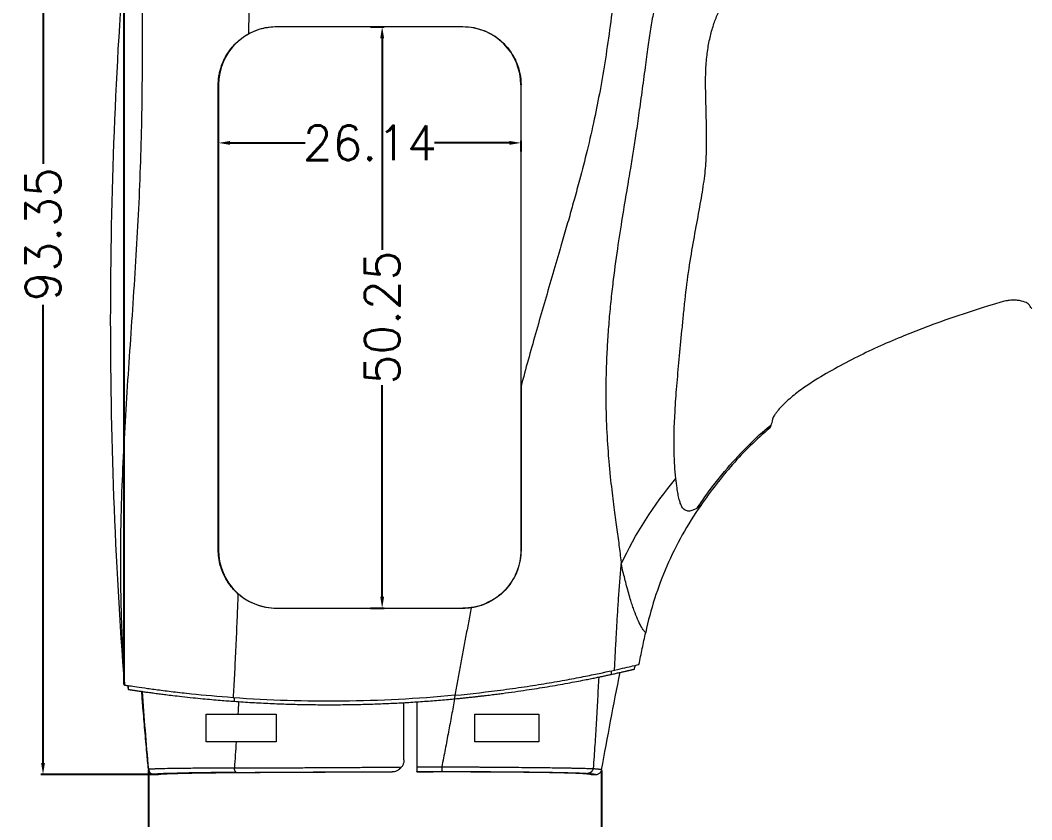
# Model space of a CAD drawing. Header units: inches. Extents: x 1424 to 4050, y 1126 to 1517.
# Drawn here: x 1900.4 to 1987.8, y 1310.9 to 1380 of the extents above; entities that cross this region are included whole.
import ezdxf

# ---------------------------------------------------------------- set-up
doc = ezdxf.new("R2010")
doc.units = ezdxf.units.IN
doc.header["$LTSCALE"] = 15
doc.styles.get("Standard").update_dxf_attribs({"font": 'txt', "bigfont": 'gbcbig.shx'})
doc.dimstyles.new('3', dxfattribs={"dimtxt": 3, "dimasz": 1, "dimexe": 0.18, "dimexo": 0.0625, "dimgap": 0.09, "dimtad": 0, "dimdsep": 46, "dimtxsty": 'Standard', "dimcen": 1, "dimclrd": 3, "dimclre": 3, "dimadec": 0, "dimazin": 2, "dimtfac": 1, "dimtofl": 0, "dimtmove": 0, "dimatfit": 3, "dimfxl": 1, "dimtolj": 1, "dimtzin": 0, "dimarcsym": 0})

# ---------------------------------------------------------------- blocks, each defined once
blk = doc.blocks.new('*D218')
at = {"color": 3, "lineweight": -2}
for p, q in [((1909.432, 1322.544), (1909.432, 1413.538)), ((1910.432, 1413.358), (1976.826, 1413.358)), ((2057.399, 1413.358), (1991.006, 1413.358)), ((2058.399, 1400.818), (2058.399, 1413.538))]:
    blk.add_line(p, q, dxfattribs=at)
at = {"color": 3}
for points in [[(1910.432, 1413.524), (1910.432, 1413.191), (1909.432, 1413.358)], [(2057.399, 1413.524), (2057.399, 1413.191), (2058.399, 1413.358)]]:
    blk.add_solid(points, dxfattribs=at)
at = {"layer": 'Defpoints', "color": 0}
for p in [(2058.399, 1413.358), (2058.399, 1400.755), (1909.432, 1322.482)]:
    blk.add_point(p, dxfattribs=at)
at = {"color": 0, "insert": (1983.916, 1413.358), "char_height": 3, "attachment_point": 5}
blk.add_mtext('\\A1;148.97', dxfattribs=at)
blk = doc.blocks.new('*D221')
at = {"color": 3, "lineweight": -2}
for p, q in [((2026.245, 1408.124), (1902.229, 1408.124)), ((1902.409, 1407.124), (1902.409, 1367.537)), ((1902.409, 1315.77), (1902.409, 1355.357)), ((1912.128, 1314.77), (1902.229, 1314.77))]:
    blk.add_line(p, q, dxfattribs=at)
at = {"color": 3}
for points in [[(1902.242, 1407.124), (1902.575, 1407.124), (1902.409, 1408.124)], [(1902.242, 1315.77), (1902.575, 1315.77), (1902.409, 1314.77)]]:
    blk.add_solid(points, dxfattribs=at)
at = {"layer": 'Defpoints', "color": 0}
for p in [(2026.308, 1408.124), (1902.409, 1314.77), (1912.19, 1314.77)]:
    blk.add_point(p, dxfattribs=at)
at = {"color": 0, "insert": (1902.409, 1361.447), "char_height": 3, "attachment_point": 5, "rotation": 90}
blk.add_mtext('\\A1;93.35', dxfattribs=at)
blk = doc.blocks.new('*D222')
at = {"color": 3, "lineweight": -2}
for p, q in [((1930.698, 1379.388), (1931.895, 1379.388)), ((1931.715, 1378.388), (1931.715, 1360.103)), ((1931.715, 1330.138), (1931.715, 1348.423)), ((1930.698, 1329.138), (1931.895, 1329.138))]:
    blk.add_line(p, q, dxfattribs=at)
at = {"color": 3}
for points in [[(1931.548, 1378.388), (1931.882, 1378.388), (1931.715, 1379.388)], [(1931.548, 1330.138), (1931.882, 1330.138), (1931.715, 1329.138)]]:
    blk.add_solid(points, dxfattribs=at)
at = {"layer": 'Defpoints', "color": 0}
for p in [(1930.635, 1379.388), (1931.715, 1379.388), (1930.635, 1329.138)]:
    blk.add_point(p, dxfattribs=at)
at = {"color": 0, "insert": (1931.715, 1354.263), "char_height": 3, "attachment_point": 5, "rotation": 90}
blk.add_mtext('\\A1;50.25', dxfattribs=at)
blk = doc.blocks.new('*D223')
at = {"color": 3, "lineweight": -2}
for p, q in [((1917.57, 1368.619), (1917.57, 1369.532)), ((1918.57, 1369.352), (1925.052, 1369.352)), ((1942.714, 1369.352), (1936.232, 1369.352)), ((1943.714, 1368.619), (1943.714, 1369.532))]:
    blk.add_line(p, q, dxfattribs=at)
at = {"color": 3}
for points in [[(1918.57, 1369.519), (1918.57, 1369.186), (1917.57, 1369.352)], [(1942.714, 1369.519), (1942.714, 1369.186), (1943.714, 1369.352)]]:
    blk.add_solid(points, dxfattribs=at)
at = {"layer": 'Defpoints', "color": 0}
for p in [(1917.57, 1369.352), (1917.57, 1368.557), (1943.714, 1368.557)]:
    blk.add_point(p, dxfattribs=at)
at = {"color": 0, "insert": (1930.642, 1369.352), "char_height": 3, "attachment_point": 5}
blk.add_mtext('\\A1;26.14', dxfattribs=at)
blk = doc.blocks.new('*D233')
at = {"color": 3, "lineweight": -2}
for p, q in [((1911.517, 1315.164), (1911.517, 1307.907)), ((1950.675, 1315.12), (1950.675, 1307.907)), ((1912.517, 1308.087), (1925.506, 1308.087)), ((1949.675, 1308.087), (1936.686, 1308.087))]:
    blk.add_line(p, q, dxfattribs=at)
at = {"color": 3}
for points in [[(1912.517, 1308.254), (1912.517, 1307.921), (1911.517, 1308.087)], [(1949.675, 1308.254), (1949.675, 1307.921), (1950.675, 1308.087)]]:
    blk.add_solid(points, dxfattribs=at)
at = {"layer": 'Defpoints', "color": 0}
for p in [(1911.517, 1315.226), (1950.675, 1315.182), (1950.675, 1308.087)]:
    blk.add_point(p, dxfattribs=at)
at = {"color": 0, "insert": (1931.096, 1308.087), "char_height": 3, "attachment_point": 5}
blk.add_mtext('\\A1;39.16', dxfattribs=at)

msp = doc.modelspace()

# ---------------------------------------------------------------- linework, layer by layer
at = {"color": 7, "linetype": 'Continuous', "lineweight": 15}
for p, q in [((1922.593, 1379.404), (1922.595, 1379.388)), ((1938.673, 1379.403), (1938.675, 1379.388)), ((1917.55, 1374.363), (1917.57, 1374.363)), ((1943.7, 1374.363), (1943.714, 1374.363)), ((1917.57, 1334.163), (1917.55, 1334.163)), ((1943.714, 1334.163), (1943.7, 1334.163)), ((1922.593, 1329.121), (1922.595, 1329.138)), ((1938.675, 1329.138), (1938.673, 1329.122)), ((1912.017, 1314.771), (1912.017, 1314.77)), ((1912.017, 1314.77), (1912.364, 1314.77)), ((1912.364, 1314.77), (1912.364, 1314.77)), ((1932.574, 1315.005), (1932.638, 1315.016)), ((1932.582, 1315.013), (1932.574, 1315.005)), ((1933.205, 1315.232), (1933.278, 1315.311)), ((1933.288, 1315.302), (1933.303, 1315.318)), ((1934.721, 1315.01), (1934.713, 1315.018)), ((1949.796, 1314.77), (1950.181, 1314.77))]:
    msp.add_line(p, q, dxfattribs=at)
for points, knots in [([(1952.663, 1394.162), (1952.636, 1393.674), (1952.585, 1392.756), (1952.498, 1391.291), (1952.399, 1389.766), (1952.185, 1386.747), (1951.8, 1382.354), (1951.18, 1377.609), (1950.564, 1373.966), (1950.042, 1371.329), (1949.448, 1368.743), (1948.856, 1366.453), (1948.341, 1364.573), (1947.903, 1363.005), (1947.452, 1361.431), (1946.911, 1359.565), (1946.299, 1357.471), (1945.624, 1355.153), (1944.964, 1352.86), (1944.324, 1350.59), (1943.916, 1349.082), (1943.714, 1348.333)], [0, 0, 0, 0, 0.0313982, 0.059022, 0.0942293, 0.1295162, 0.2531586, 0.376753, 0.4357211, 0.4895375, 0.5487321, 0.6053985, 0.6408446, 0.673316, 0.709533, 0.7455436, 0.7975949, 0.8490662, 0.8999579, 0.950274, 1, 1, 1, 1]), ([(1959.79, 1394.656), (1959.435, 1394.097), (1959.075, 1393.476), (1958.34, 1392.023), (1957.964, 1391.191), (1957.485, 1389.935), (1957.389, 1389.67), (1957.191, 1389.109), (1957.091, 1388.812), (1956.795, 1387.892), (1956.604, 1387.242), (1956.278, 1386.047), (1956.142, 1385.5), (1955.903, 1384.483), (1955.8, 1384.012), (1955.612, 1383.121), (1955.528, 1382.703), (1955.366, 1381.853), (1955.287, 1381.417), (1955.128, 1380.508), (1955.049, 1380.036), (1954.932, 1379.307), (1954.894, 1379.06), (1954.817, 1378.561), (1954.779, 1378.307), (1954.663, 1377.522), (1954.584, 1376.968), (1954.454, 1376.029), (1954.409, 1375.697), (1954.315, 1375.007), (1954.267, 1374.648), (1954.17, 1373.926), (1954.121, 1373.563), (1954.025, 1372.859), (1953.979, 1372.52), (1953.843, 1371.544), (1953.757, 1370.945), (1953.633, 1370.103), (1953.592, 1369.832), (1953.513, 1369.312), (1953.474, 1369.063), (1953.36, 1368.338), (1953.285, 1367.878), (1953.107, 1366.798), (1953.004, 1366.187), (1952.773, 1364.816), (1952.646, 1364.057), (1952.374, 1362.397), (1952.23, 1361.494), (1951.948, 1359.594), (1951.812, 1358.606), (1951.618, 1357.004), (1951.554, 1356.446), (1951.433, 1355.296), (1951.375, 1354.705), (1951.273, 1353.523), (1951.228, 1352.932), (1951.155, 1351.777), (1951.126, 1351.212), (1951.081, 1350.118), (1951.065, 1349.586), (1951.045, 1348.543), (1951.041, 1348.033), (1951.045, 1346.532), (1951.07, 1345.574), (1951.153, 1343.744), (1951.21, 1342.874), (1951.316, 1341.617), (1951.354, 1341.202), (1951.435, 1340.402), (1951.476, 1340.019), (1951.602, 1338.925), (1951.687, 1338.264), (1951.849, 1337.036), (1951.926, 1336.471), (1952.069, 1335.407), (1952.136, 1334.907), (1952.262, 1333.919), (1952.322, 1333.433), (1952.373, 1332.948)], [0, 0, 0, 0, 0.0625, 0.0625, 0.125, 0.125, 0.140625, 0.140625, 0.15625, 0.15625, 0.1875, 0.1875, 0.21875, 0.21875, 0.25, 0.25, 0.28125, 0.28125, 0.3125, 0.3125, 0.34375, 0.34375, 0.359375, 0.359375, 0.375, 0.375, 0.40625, 0.40625, 0.421875, 0.421875, 0.4375, 0.4375, 0.453125, 0.453125, 0.46875, 0.46875, 0.5, 0.5, 0.515625, 0.515625, 0.53125, 0.53125, 0.5625, 0.5625, 0.59375, 0.59375, 0.625, 0.625, 0.65625, 0.65625, 0.6875, 0.6875, 0.703125, 0.703125, 0.71875, 0.71875, 0.734375, 0.734375, 0.75, 0.75, 0.765625, 0.765625, 0.78125, 0.78125, 0.8125, 0.8125, 0.84375, 0.84375, 0.859375, 0.859375, 0.875, 0.875, 0.90625, 0.90625, 0.9375, 0.9375, 0.96875, 0.96875, 1, 1, 1, 1]), ([(1957.095, 1340.347), (1957.054, 1340.714), (1957.021, 1341.098), (1956.97, 1341.9), (1956.953, 1342.318), (1956.926, 1343.707), (1956.945, 1344.809), (1957.041, 1346.513), (1957.064, 1346.871), (1957.116, 1347.594), (1957.201, 1348.69), (1957.38, 1350.633), (1957.538, 1352.286), (1957.662, 1353.562), (1957.746, 1354.425), (1957.927, 1356.228), (1958.106, 1357.624), (1958.362, 1359.358), (1958.499, 1360.16), (1958.779, 1361.734), (1959.065, 1363.276), (1959.446, 1365.376), (1959.604, 1366.59), (1959.705, 1367.712), (1959.726, 1368.228), (1959.748, 1369.339), (1959.747, 1370.528), (1959.714, 1371.82), (1959.679, 1373.194), (1959.661, 1373.921), (1959.662, 1374.887), (1959.672, 1375.488), (1959.73, 1376.512), (1959.857, 1377.58), (1960.101, 1378.752), (1960.419, 1379.802), (1960.796, 1380.728), (1961.317, 1381.735), (1961.808, 1382.507), (1962.393, 1383.381), (1962.9, 1384.112), (1963.503, 1385.033), (1963.76, 1385.455), (1964.357, 1386.484), (1964.683, 1387.232), (1965.067, 1388.273), (1965.288, 1388.941), (1965.549, 1389.873), (1965.774, 1390.799), (1965.918, 1391.433), (1965.995, 1391.741)], [0, 0, 0, 0, 0.03125, 0.03125, 0.0625, 0.0625, 0.125, 0.125, 0.140625, 0.140625, 0.15625, 0.1875, 0.21875, 0.21875, 0.234375, 0.25, 0.28125, 0.28125, 0.3125, 0.3125, 0.34375, 0.375, 0.40625, 0.40625, 0.4375, 0.4375, 0.46875, 0.5, 0.5, 0.53125, 0.53125, 0.546875, 0.5625, 0.59375, 0.625, 0.65625, 0.6875, 0.71875, 0.75, 0.75, 0.78125, 0.796875, 0.8125, 0.8125, 0.875, 0.875, 0.90625, 0.9375, 0.96875, 1, 1, 1, 1]), ([(1920.493, 1389.399), (1920.472, 1388.96), (1920.429, 1388.058), (1920.374, 1386.673), (1920.322, 1385.221), (1920.276, 1383.704), (1920.233, 1382.121), (1920.195, 1380.471), (1920.173, 1379.35), (1920.162, 1378.778)], [0, 0, 0, 0, 0.124382, 0.2549251, 0.3916269, 0.5344858, 0.6835007, 0.8386718, 1, 1, 1, 1]), ([(1909.59, 1387.64), (1909.149, 1382.221), (1908.814, 1376.797), (1908.36, 1365.937), (1908.239, 1360.5), (1908.213, 1349.63), (1908.307, 1344.193), (1908.709, 1333.329), (1909.017, 1327.903), (1909.432, 1322.482)], [0, 0, 0, 0, 0.25, 0.25, 0.5, 0.5, 0.75, 0.75, 1, 1, 1, 1]), ([(1909.48, 1322.474), (1909.464, 1322.732), (1909.431, 1323.253), (1909.386, 1324.045), (1909.343, 1324.858), (1909.302, 1325.691), (1909.249, 1326.896), (1909.19, 1328.533), (1909.145, 1330.479), (1909.122, 1332.537), (1909.126, 1334.754), (1909.161, 1336.857), (1909.239, 1339.556), (1909.376, 1342.739), (1909.692, 1348.141), (1910.079, 1353.606), (1910.439, 1359.07), (1910.671, 1363.168), (1910.844, 1367.239), (1910.953, 1371.329), (1911.006, 1375.436), (1911.015, 1378.715), (1911.015, 1381.186), (1911.013, 1382.823), (1911.011, 1384.463), (1911.01, 1386.108), (1911.013, 1387.203), (1911.014, 1387.752)], [0, 0, 0, 0, 0.011871, 0.024072, 0.036605, 0.04947, 0.062669, 0.092537, 0.125594, 0.153436, 0.188756, 0.229372, 0.252064, 0.315341, 0.378445, 0.503892, 0.567633, 0.628258, 0.690093, 0.751713, 0.812732, 0.875362, 0.900062, 0.92487, 0.949792, 0.974834, 1, 1, 1, 1]), ([(1922.595, 1379.388), (1921.289, 1379.388), (1920.004, 1378.861), (1918.144, 1377.034), (1917.57, 1375.739), (1917.57, 1374.363)], [0, 0, 0, 0, 0.5, 0.5, 1, 1, 1, 1]), ([(1920.162, 1378.778), (1920.537, 1378.982), (1920.928, 1379.136), (1921.742, 1379.347), (1922.167, 1379.404), (1922.593, 1379.404)], [0, 0, 0, 0, 0.5, 0.5, 1, 1, 1, 1]), ([(1922.593, 1379.404), (1925.218, 1379.404), (1927.882, 1379.404), (1933.255, 1379.404), (1935.959, 1379.403), (1938.673, 1379.403)], [0, 0, 0, 0, 0.5, 0.5, 1, 1, 1, 1]), ([(1938.673, 1379.403), (1939.006, 1379.403), (1939.333, 1379.37), (1939.977, 1379.24), (1940.297, 1379.142), (1940.906, 1378.89), (1941.196, 1378.736), (1941.745, 1378.372), (1942.005, 1378.16), (1942.469, 1377.697), (1942.676, 1377.442), (1943.042, 1376.89), (1943.197, 1376.597), (1943.449, 1375.991), (1943.547, 1375.673), (1943.679, 1375.024), (1943.714, 1374.695), (1943.714, 1374.363)], [0, 0, 0, 0, 0.125, 0.125, 0.25, 0.25, 0.375, 0.375, 0.5, 0.5, 0.625, 0.625, 0.75, 0.75, 0.875, 0.875, 1, 1, 1, 1]), ([(1943.7, 1374.363), (1943.7, 1375.678), (1943.156, 1376.988), (1941.303, 1378.842), (1940.002, 1379.388), (1938.675, 1379.388)], [0, 0, 0, 0, 0.5, 0.5, 1, 1, 1, 1]), ([(1917.55, 1374.363), (1917.551, 1374.427), (1917.552, 1374.557), (1917.565, 1374.751), (1917.584, 1374.944), (1917.611, 1375.137), (1917.647, 1375.33), (1917.69, 1375.523), (1917.781, 1375.867), (1917.955, 1376.355), (1918.263, 1376.953), (1918.644, 1377.506), (1919.041, 1377.947), (1919.428, 1378.291), (1919.782, 1378.557), (1920.036, 1378.704), (1920.162, 1378.778)], [0, 0, 0, 0, 0.0354165, 0.0708244, 0.1062967, 0.1419058, 0.1777231, 0.2138183, 0.2502592, 0.373839, 0.4996653, 0.6246115, 0.7500868, 0.8341734, 0.917279, 1, 1, 1, 1]), ([(1917.55, 1334.163), (1917.55, 1334.647), (1917.55, 1335.571), (1917.55, 1336.889), (1917.55, 1338.07), (1917.55, 1339.684), (1917.55, 1341.701), (1917.55, 1345.043), (1917.55, 1349.189), (1917.55, 1354.251), (1917.552, 1359.283), (1917.551, 1363.475), (1917.551, 1366.799), (1917.551, 1369.304), (1917.55, 1371.829), (1917.55, 1373.508), (1917.55, 1374.363)], [0, 0, 0, 0, 0.036391, 0.069353, 0.098891, 0.125008, 0.190263, 0.24997, 0.374932, 0.499931, 0.627563, 0.749968, 0.812145, 0.874978, 0.936436, 1, 1, 1, 1]), ([(1917.57, 1374.363), (1917.57, 1367.644), (1917.57, 1360.925), (1917.57, 1347.512), (1917.57, 1340.819), (1917.57, 1334.163)], [0, 0, 0, 0, 0.5, 0.5, 1, 1, 1, 1]), ([(1943.7, 1374.363), (1943.7, 1371.001), (1943.7, 1367.641), (1943.701, 1360.924), (1943.7, 1357.565), (1943.7, 1352.532), (1943.7, 1350.855), (1943.7, 1347.503), (1943.7, 1345.828), (1943.7, 1340.813), (1943.7, 1337.482), (1943.7, 1334.163)], [0, 0, 0, 0, 0.25, 0.25, 0.5, 0.5, 0.625, 0.625, 0.75, 0.75, 1, 1, 1, 1]), ([(1943.714, 1348.333), (1943.713, 1350.498), (1943.714, 1352.665), (1943.714, 1357), (1943.714, 1359.169), (1943.714, 1365.678), (1943.714, 1370.02), (1943.714, 1374.363)], [0, 0, 0, 0, 0.25, 0.25, 0.5, 0.5, 1, 1, 1, 1]), ([(1987.643, 1355.327), (1987.594, 1355.406), (1987.499, 1355.482), (1987.211, 1355.621), (1987.026, 1355.68), (1986.685, 1355.737), (1986.564, 1355.75), (1986.308, 1355.761), (1986.171, 1355.76), (1985.889, 1355.739), (1985.746, 1355.721), (1985.457, 1355.667), (1985.31, 1355.631), (1985.165, 1355.587)], [0, 0, 0, 0, 0.25, 0.25, 0.5, 0.5, 0.625, 0.625, 0.75, 0.75, 0.875, 0.875, 1, 1, 1, 1]), ([(1985.165, 1355.587), (1982.327, 1354.738), (1979.528, 1353.794), (1975.439, 1352.123), (1974.094, 1351.523), (1971.455, 1350.205), (1970.16, 1349.488), (1968.899, 1348.689)], [0, 0, 0, 0, 0.5, 0.5, 0.75, 0.75, 1, 1, 1, 1]), ([(1987.844, 1355.019), (1987.844, 1355.02), (1987.817, 1355.054), (1987.729, 1355.192), (1987.643, 1355.327)], [0, 0, 0, 0, 0.0205075, 1, 1, 1, 1]), ([(1968.899, 1348.689), (1968.528, 1348.455), (1968.166, 1348.21), (1967.466, 1347.694), (1967.128, 1347.424), (1966.646, 1346.993), (1966.491, 1346.847), (1966.198, 1346.551), (1966.06, 1346.4), (1965.876, 1346.18), (1965.818, 1346.107), (1965.712, 1345.965), (1965.662, 1345.895), (1965.578, 1345.763), (1965.542, 1345.7), (1965.486, 1345.586), (1965.466, 1345.535), (1965.456, 1345.491)], [0, 0, 0, 0, 0.25, 0.25, 0.5, 0.5, 0.625, 0.625, 0.75, 0.75, 0.8125, 0.8125, 0.875, 0.875, 0.9375, 0.9375, 1, 1, 1, 1]), ([(1943.714, 1348.333), (1943.714, 1345.959), (1943.714, 1343.592), (1943.714, 1338.869), (1943.714, 1336.513), (1943.714, 1334.163)], [0, 0, 0, 0, 0.5, 0.5, 1, 1, 1, 1]), ([(1965.456, 1345.491), (1965.4, 1345.247), (1965.341, 1345.058), (1965.244, 1344.79), (1965.207, 1344.712), (1965.2, 1344.698)], [0, 0, 0, 0, 0.5, 0.5, 1, 1, 1, 1]), ([(1958.935, 1337.776), (1959.19, 1338.155), (1959.995, 1339.354), (1961.461, 1341.204), (1963.327, 1343.208), (1964.613, 1344.434), (1965.298, 1344.953), (1965.313, 1344.965)], [0, 0, 0, 0, 0.14195, 0.44951, 0.732634, 0.993961, 1, 1, 1, 1]), ([(1965.2, 1344.698), (1964.043, 1343.732), (1962.981, 1342.68), (1961.011, 1340.442), (1960.102, 1339.255), (1959.243, 1338.023)], [0, 0, 0, 0, 0.5, 0.5, 1, 1, 1, 1]), ([(1959.243, 1338.023), (1958.093, 1336.374), (1957.111, 1334.614), (1955.913, 1331.849), (1955.56, 1330.91), (1954.951, 1329.004), (1954.694, 1328.036), (1954.485, 1327.053)], [0, 0, 0, 0, 0.5, 0.5, 0.75, 0.75, 1, 1, 1, 1]), ([(1959.243, 1338.023), (1959.243, 1338.022), (1959.242, 1338.022), (1959.242, 1338.021), (1959.238, 1338.018), (1959.225, 1338.008), (1959.19, 1337.98), (1959.131, 1337.935), (1959.053, 1337.879), (1958.984, 1337.831), (1958.93, 1337.798), (1958.915, 1337.789)], [0, 0, 0, 0, 0.004782, 0.014061, 0.046024, 0.162535, 0.346258, 0.558117, 0.717015, 0.923183, 1, 1, 1, 1]), ([(1919.253, 1330.384), (1919.201, 1330.431), (1919.096, 1330.526), (1918.946, 1330.677), (1918.803, 1330.834), (1918.666, 1330.998), (1918.471, 1331.253), (1918.237, 1331.611), (1917.994, 1332.086), (1917.799, 1332.585), (1917.673, 1333.045), (1917.598, 1333.454), (1917.558, 1333.809), (1917.553, 1334.045), (1917.55, 1334.163)], [0, 0, 0, 0, 0.049995, 0.100009, 0.150128, 0.200443, 0.251042, 0.375631, 0.500577, 0.625283, 0.749595, 0.833466, 0.916755, 1, 1, 1, 1]), ([(1917.57, 1334.163), (1917.57, 1332.831), (1918.136, 1331.499), (1920.013, 1329.655), (1921.312, 1329.138), (1922.595, 1329.138)], [0, 0, 0, 0, 0.5, 0.5, 1, 1, 1, 1]), ([(1943.7, 1334.163), (1943.7, 1333.834), (1943.667, 1333.511), (1943.538, 1332.872), (1943.442, 1332.554), (1943.191, 1331.946), (1943.038, 1331.656), (1942.676, 1331.107), (1942.465, 1330.847), (1942.002, 1330.382), (1941.749, 1330.174), (1941.199, 1329.805), (1940.908, 1329.649), (1940.302, 1329.397), (1939.984, 1329.3), (1939.336, 1329.17), (1939.008, 1329.138), (1938.675, 1329.138)], [0, 0, 0, 0, 0.125, 0.125, 0.25, 0.25, 0.375, 0.375, 0.5, 0.5, 0.625, 0.625, 0.75, 0.75, 0.875, 0.875, 1, 1, 1, 1]), ([(1943.714, 1334.163), (1943.714, 1333.864), (1943.686, 1333.569), (1943.58, 1332.986), (1943.501, 1332.696), (1943.292, 1332.133), (1943.164, 1331.864), (1942.863, 1331.349), (1942.688, 1331.101), (1942.298, 1330.645), (1942.084, 1330.438), (1941.62, 1330.062), (1941.368, 1329.892), (1940.843, 1329.603), (1940.571, 1329.483), (1940.004, 1329.291), (1939.708, 1329.22), (1939.41, 1329.176)], [0, 0, 0, 0, 0.125, 0.125, 0.25, 0.25, 0.375, 0.375, 0.5, 0.5, 0.625, 0.625, 0.75, 0.75, 0.875, 0.875, 1, 1, 1, 1]), ([(1951.794, 1323.791), (1951.8, 1323.919), (1951.817, 1324.275), (1951.861, 1325.178), (1951.913, 1326.175), (1951.982, 1327.422), (1952.051, 1328.6), (1952.146, 1330.045), (1952.251, 1331.493), (1952.332, 1332.463), (1952.373, 1332.948)], [0, 0, 0, 0, 0.042504, 0.118738, 0.299759, 0.371663, 0.529122, 0.6863, 0.843251, 1, 1, 1, 1]), ([(1954.485, 1327.053), (1954.483, 1327.054), (1954.48, 1327.056), (1954.466, 1327.065), (1954.442, 1327.083), (1954.398, 1327.124), (1954.288, 1327.247), (1954.091, 1327.532), (1953.794, 1328.127), (1953.542, 1328.777), (1953.345, 1329.346), (1953.187, 1329.839), (1953.019, 1330.413), (1952.847, 1331.041), (1952.681, 1331.679), (1952.524, 1332.302), (1952.423, 1332.734), (1952.373, 1332.948)], [0, 0, 0, 0, 0.031592, 0.060468, 0.086632, 0.147002, 0.202626, 0.342759, 0.469695, 0.580024, 0.635181, 0.690192, 0.755117, 0.823422, 0.883131, 0.941967, 1, 1, 1, 1]), ([(1919.253, 1330.384), (1919.237, 1329.952), (1919.205, 1329.106), (1919.155, 1327.861), (1919.104, 1326.666), (1919.052, 1325.519), (1918.999, 1324.421), (1918.946, 1323.371), (1918.894, 1322.37), (1918.857, 1321.718), (1918.84, 1321.401)], [0, 0, 0, 0, 0.143385, 0.281493, 0.414341, 0.54194, 0.664301, 0.78143, 0.893329, 1, 1, 1, 1]), ([(1922.593, 1329.121), (1922.289, 1329.121), (1921.99, 1329.149), (1921.399, 1329.259), (1921.106, 1329.34), (1920.246, 1329.664), (1919.723, 1329.972), (1919.253, 1330.384)], [0, 0, 0, 0, 0.25, 0.25, 0.5, 0.5, 1, 1, 1, 1]), ([(1938.673, 1329.122), (1935.952, 1329.122), (1933.248, 1329.122), (1927.87, 1329.122), (1925.21, 1329.121), (1922.593, 1329.121)], [0, 0, 0, 0, 0.5, 0.5, 1, 1, 1, 1]), ([(1939.41, 1329.176), (1939.328, 1328.751), (1939.166, 1327.903), (1938.926, 1326.633), (1938.69, 1325.369), (1938.456, 1324.111), (1938.224, 1322.859), (1938.069, 1322.028), (1937.992, 1321.614)], [0, 0, 0, 0, 0.168353, 0.336125, 0.503242, 0.669637, 0.835245, 1, 1, 1, 1]), ([(1953.906, 1324.279), (1954.001, 1324.741), (1954.191, 1325.666), (1954.387, 1326.59), (1954.485, 1327.053)], [0, 0, 0, 0, 0.49897, 1, 1, 1, 1]), ([(1951.794, 1323.791), (1952.132, 1323.866), (1952.431, 1323.933), (1952.951, 1324.053), (1953.171, 1324.104), (1953.704, 1324.23), (1953.892, 1324.276), (1953.906, 1324.279)], [0, 0, 0, 0, 0.25, 0.25, 0.5, 0.5, 1, 1, 1, 1]), ([(1937.943, 1321.306), (1938.064, 1321.318), (1938.303, 1321.341), (1938.657, 1321.376), (1939.001, 1321.412), (1939.335, 1321.447), (1939.66, 1321.483), (1939.973, 1321.518), (1940.277, 1321.553), (1940.57, 1321.587), (1940.852, 1321.621), (1941.124, 1321.655), (1941.386, 1321.687), (1941.637, 1321.719), (1941.877, 1321.751), (1942.745, 1321.864), (1944.15, 1322.062), (1946.053, 1322.363), (1947.746, 1322.662), (1948.938, 1322.889), (1949.691, 1323.039), (1950.13, 1323.128), (1950.531, 1323.211), (1950.893, 1323.287), (1951.219, 1323.357), (1951.407, 1323.397), (1951.501, 1323.418)], [0, 0, 0, 0, 0.021704, 0.042821, 0.063351, 0.083294, 0.102651, 0.121422, 0.139606, 0.157204, 0.174215, 0.190639, 0.206474, 0.221722, 0.236382, 0.250454, 0.380995, 0.499119, 0.628412, 0.748791, 0.792565, 0.835563, 0.877792, 0.919264, 0.959994, 1, 1, 1, 1]), ([(1937.992, 1321.614), (1939.422, 1321.75), (1940.828, 1321.912), (1942.558, 1322.142), (1942.904, 1322.19), (1943.584, 1322.287), (1943.918, 1322.336), (1944.904, 1322.485), (1945.538, 1322.587), (1946.456, 1322.742), (1946.756, 1322.794), (1947.345, 1322.899), (1947.633, 1322.951), (1948.463, 1323.104), (1948.977, 1323.204), (1949.691, 1323.346), (1949.92, 1323.392), (1950.356, 1323.482), (1950.565, 1323.526), (1951.156, 1323.651), (1951.5, 1323.726), (1951.794, 1323.791)], [0, 0, 0, 0, 0.25, 0.25, 0.3125, 0.3125, 0.375, 0.375, 0.5, 0.5, 0.5625, 0.5625, 0.625, 0.625, 0.75, 0.75, 0.8125, 0.8125, 0.875, 0.875, 1, 1, 1, 1]), ([(1951.501, 1323.418), (1951.567, 1323.432), (1951.7, 1323.461), (1951.887, 1323.502), (1952.063, 1323.541), (1952.229, 1323.578), (1952.385, 1323.613), (1952.53, 1323.645), (1952.665, 1323.676), (1952.79, 1323.704), (1952.904, 1323.731), (1953.008, 1323.755), (1953.103, 1323.777), (1953.187, 1323.797), (1953.262, 1323.814), (1953.327, 1323.83), (1953.382, 1323.843), (1953.428, 1323.854), (1953.464, 1323.863), (1953.491, 1323.87), (1953.51, 1323.874), (1953.514, 1323.875), (1953.516, 1323.876)], [0, 0, 0, 0, 0.05249, 0.104693, 0.156613, 0.208254, 0.259619, 0.310714, 0.361543, 0.41211, 0.462419, 0.512474, 0.56228, 0.61184, 0.66116, 0.710242, 0.759092, 0.807713, 0.85611, 0.904287, 0.952249, 1, 1, 1, 1]), ([(1951.509, 1323.728), (1951.508, 1323.706), (1951.506, 1323.654), (1951.505, 1323.572), (1951.504, 1323.491), (1951.502, 1323.439), (1951.501, 1323.418)], [0, 0, 0, 0, 0.210358, 0.501167, 0.792725, 1, 1, 1, 1]), ([(1918.84, 1321.401), (1917.54, 1321.496), (1916.337, 1321.606), (1914.954, 1321.751), (1914.682, 1321.781), (1914.158, 1321.839), (1913.906, 1321.869), (1913.176, 1321.956), (1912.726, 1322.012), (1912.107, 1322.093), (1911.91, 1322.12), (1911.535, 1322.171), (1911.358, 1322.196), (1910.862, 1322.266), (1910.578, 1322.307), (1910.101, 1322.378), (1909.908, 1322.408), (1909.619, 1322.452), (1909.524, 1322.467), (1909.48, 1322.474)], [0, 0, 0, 0, 0.25, 0.25, 0.3125, 0.3125, 0.375, 0.375, 0.5, 0.5, 0.5625, 0.5625, 0.625, 0.625, 0.75, 0.75, 0.875, 0.875, 1, 1, 1, 1]), ([(1950.429, 1323.19), (1950.411, 1322.874), (1950.376, 1322.233), (1950.322, 1321.258), (1950.265, 1320.254), (1950.19, 1318.943), (1950.09, 1317.279), (1949.998, 1315.967), (1949.95, 1315.281)], [0, 0, 0, 0, 0.118287, 0.240595, 0.366926, 0.49728, 0.737263, 1, 1, 1, 1]), ([(1909.738, 1322.434), (1909.742, 1322.383), (1909.746, 1322.331), (1909.75, 1322.28), (1909.754, 1322.228), (1909.758, 1322.177), (1909.762, 1322.125)], [0, 0, 0, 0, 0.000154823, 0.000154823, 0.000154823, 0.000309646, 0.000309646, 0.000309646, 0.000309646]), ([(1909.805, 1322.119), (1909.794, 1322.12), (1909.772, 1322.124), (1909.765, 1322.125), (1909.762, 1322.125)], [0, 0, 0, 0, 0.500589, 1, 1, 1, 1]), ([(1909.805, 1322.119), (1909.801, 1322.17), (1909.796, 1322.247), (1909.79, 1322.35), (1909.786, 1322.401), (1909.785, 1322.427)], [0, 0, 0, 0, 0.498695, 0.748963, 1, 1, 1, 1]), ([(1909.805, 1322.119), (1909.813, 1322.117), (1909.83, 1322.115), (1909.868, 1322.109), (1909.917, 1322.101), (1909.977, 1322.092), (1910.047, 1322.081), (1910.129, 1322.068), (1910.222, 1322.054), (1910.327, 1322.038), (1910.444, 1322.021), (1910.573, 1322.002), (1910.714, 1321.981), (1910.867, 1321.959), (1911.032, 1321.936), (1911.21, 1321.911), (1911.401, 1321.884), (1911.605, 1321.857), (1911.822, 1321.827), (1912.051, 1321.797), (1912.295, 1321.765), (1912.611, 1321.724), (1913.046, 1321.668), (1913.66, 1321.594), (1914.444, 1321.503), (1915.314, 1321.41), (1916.188, 1321.323), (1916.97, 1321.25), (1917.687, 1321.188), (1918.328, 1321.136), (1918.733, 1321.106), (1918.92, 1321.093)], [0, 0, 0, 0, 0.022964, 0.046146, 0.069547, 0.093167, 0.117007, 0.141068, 0.165348, 0.189849, 0.21457, 0.239509, 0.264667, 0.290042, 0.315634, 0.341441, 0.367463, 0.393699, 0.420149, 0.446814, 0.473693, 0.500789, 0.547034, 0.603925, 0.671482, 0.749717, 0.812551, 0.869001, 0.91906, 0.962725, 1, 1, 1, 1]), ([(1911.516, 1315.225), (1911.472, 1315.695), (1911.367, 1316.815), (1911.21, 1318.593), (1911.061, 1320.365), (1910.972, 1321.487), (1910.935, 1321.951)], [0, 0, 0, 0, 0.2097407, 0.5000001, 0.7931761, 1, 1, 1, 1]), ([(1910.972, 1321.946), (1910.963, 1321.947), (1910.944, 1321.95), (1910.938, 1321.951), (1910.935, 1321.951)], [0, 0, 0, 0, 0.501683, 1, 1, 1, 1]), ([(1937.992, 1321.614), (1934.735, 1321.303), (1931.5, 1321.135), (1925.078, 1321.071), (1921.928, 1321.175), (1918.84, 1321.401)], [0, 0, 0, 0, 0.5, 0.5, 1, 1, 1, 1]), ([(1938.01, 1321.616), (1938.005, 1321.594), (1937.995, 1321.542), (1937.976, 1321.461), (1937.957, 1321.38), (1937.947, 1321.328), (1937.943, 1321.306)], [0, 0, 0, 0, 0.208208, 0.498971, 0.791134, 1, 1, 1, 1]), ([(1918.92, 1321.093), (1919.179, 1321.074), (1919.696, 1321.038), (1920.474, 1320.99), (1921.253, 1320.948), (1922.033, 1320.91), (1922.814, 1320.878), (1923.596, 1320.851), (1924.379, 1320.83), (1925.163, 1320.814), (1925.948, 1320.803), (1926.733, 1320.798), (1927.519, 1320.798), (1928.505, 1320.804), (1929.691, 1320.823), (1931.076, 1320.862), (1932.458, 1320.918), (1933.835, 1320.989), (1935.209, 1321.078), (1936.577, 1321.182), (1937.489, 1321.265), (1937.943, 1321.306)], [0, 0, 0, 0, 0.042193, 0.084278, 0.12626, 0.168141, 0.209927, 0.25162, 0.293224, 0.334743, 0.376181, 0.417541, 0.458827, 0.500043, 0.572591, 0.644731, 0.716483, 0.787867, 0.858902, 0.929606, 1, 1, 1, 1]), ([(1933.6, 1316.035), (1933.6, 1316.846), (1933.6, 1318.493), (1933.6, 1320.142), (1933.6, 1320.978)], [0, 0, 0, 0, 0.492974, 1, 1, 1, 1]), ([(1934.706, 1321.046), (1934.706, 1320.566), (1934.706, 1319.614), (1934.706, 1318.198), (1934.706, 1316.805), (1934.706, 1315.885), (1934.706, 1315.428)], [0, 0, 0, 0, 0.255928, 0.507898, 0.755919, 1, 1, 1, 1]), ([(1937.973, 1321.309), (1937.886, 1320.838), (1937.711, 1319.882), (1937.441, 1318.431), (1937.161, 1316.944), (1936.966, 1315.942), (1936.868, 1315.434)], [0, 0, 0, 0, 0.240272, 0.487061, 0.740319, 1, 1, 1, 1]), ([(1916.515, 1319.992), (1916.613, 1319.992), (1916.807, 1319.992), (1917.099, 1319.992), (1917.387, 1319.992), (1917.671, 1319.992), (1917.949, 1319.992), (1918.222, 1319.992), (1918.488, 1319.992), (1918.747, 1319.992), (1919, 1319.992), (1919.166, 1319.992), (1919.248, 1319.992)], [0, 0, 0, 0, 0.115012, 0.226705, 0.335072, 0.440105, 0.541798, 0.640145, 0.735142, 0.826785, 0.915072, 1, 1, 1, 1]), ([(1916.515, 1317.58), (1916.515, 1317.985), (1916.515, 1318.788), (1916.515, 1319.593), (1916.515, 1319.992)], [0, 0, 0, 0, 0.504168, 1, 1, 1, 1]), ([(1919.248, 1319.992), (1919.465, 1319.992), (1919.901, 1319.992), (1920.557, 1319.992), (1921.216, 1319.992), (1921.879, 1319.992), (1922.323, 1319.992), (1922.545, 1319.992)], [0, 0, 0, 0, 0.199434, 0.399156, 0.599161, 0.799444, 1, 1, 1, 1]), ([(1922.545, 1319.992), (1922.545, 1319.587), (1922.545, 1318.782), (1922.545, 1317.979), (1922.545, 1317.58)], [0, 0, 0, 0, 0.503847, 1, 1, 1, 1]), ([(1939.731, 1317.58), (1939.731, 1317.997), (1939.731, 1318.8), (1939.731, 1319.605), (1939.731, 1319.992)], [0, 0, 0, 0, 0.519083, 1, 1, 1, 1]), ([(1939.731, 1319.992), (1939.849, 1319.992), (1940.085, 1319.992), (1940.437, 1319.992), (1940.786, 1319.992), (1941.133, 1319.992), (1941.476, 1319.992), (1941.816, 1319.992), (1942.152, 1319.992), (1942.484, 1319.992), (1942.811, 1319.992), (1943.135, 1319.992), (1943.454, 1319.992), (1943.768, 1319.992), (1944.077, 1319.992), (1944.381, 1319.992), (1944.679, 1319.992), (1944.972, 1319.992), (1945.163, 1319.992), (1945.258, 1319.992)], [0, 0, 0, 0, 0.060419, 0.12063, 0.180635, 0.240437, 0.300038, 0.359438, 0.418639, 0.477642, 0.536448, 0.595058, 0.653473, 0.711696, 0.769727, 0.827571, 0.885229, 0.942704, 1, 1, 1, 1]), ([(1945.258, 1319.992), (1945.258, 1319.613), (1945.258, 1318.808), (1945.258, 1318.005), (1945.258, 1317.58)], [0, 0, 0, 0, 0.470572, 1, 1, 1, 1]), ([(1919.096, 1317.58), (1918.996, 1317.58), (1918.787, 1317.58), (1918.462, 1317.58), (1918.113, 1317.58), (1917.74, 1317.58), (1917.346, 1317.58), (1916.933, 1317.58), (1916.657, 1317.58), (1916.515, 1317.58)], [0, 0, 0, 0, 0.109696, 0.230481, 0.362337, 0.505244, 0.659177, 0.824108, 1, 1, 1, 1]), ([(1922.545, 1317.58), (1922.313, 1317.58), (1921.85, 1317.58), (1921.157, 1317.58), (1920.467, 1317.58), (1919.78, 1317.58), (1919.324, 1317.58), (1919.096, 1317.58)], [0, 0, 0, 0, 0.199978, 0.399974, 0.599981, 0.799992, 1, 1, 1, 1]), ([(1945.258, 1317.58), (1945.157, 1317.58), (1944.955, 1317.58), (1944.644, 1317.58), (1944.327, 1317.58), (1944.003, 1317.58), (1943.674, 1317.58), (1943.339, 1317.58), (1942.998, 1317.58), (1942.652, 1317.58), (1942.301, 1317.58), (1941.945, 1317.58), (1941.585, 1317.58), (1941.221, 1317.58), (1940.854, 1317.58), (1940.482, 1317.58), (1940.108, 1317.58), (1939.857, 1317.58), (1939.731, 1317.58)], [0, 0, 0, 0, 0.0612312, 0.1226179, 0.1841636, 0.2458725, 0.307748, 0.3697932, 0.4320103, 0.4944013, 0.5569679, 0.6197116, 0.6826339, 0.7457365, 0.8090215, 0.8724915, 0.9361496, 1, 1, 1, 1]), ([(1933.6, 1316.035), (1933.599, 1316.006), (1933.598, 1315.947), (1933.585, 1315.853), (1933.562, 1315.75), (1933.523, 1315.641), (1933.468, 1315.527), (1933.417, 1315.455), (1933.391, 1315.418)], [0, 0, 0, 0, 0.126563, 0.26867, 0.426937, 0.60171, 0.792931, 1, 1, 1, 1]), ([(1911.516, 1315.225), (1911.528, 1315.102), (1911.587, 1314.984), (1911.77, 1314.817), (1911.894, 1314.77), (1912.017, 1314.77)], [0, 0, 0, 0, 0.5, 0.5, 1, 1, 1, 1]), ([(1911.517, 1315.226), (1911.519, 1315.228), (1911.524, 1315.231), (1911.544, 1315.236), (1911.574, 1315.241), (1911.616, 1315.246), (1911.669, 1315.251), (1911.734, 1315.255), (1911.811, 1315.26), (1911.9, 1315.265), (1912.002, 1315.27), (1912.117, 1315.274), (1912.388, 1315.284), (1912.927, 1315.299), (1913.816, 1315.314), (1914.952, 1315.328), (1915.98, 1315.336), (1916.911, 1315.341), (1917.479, 1315.343), (1918.007, 1315.345), (1918.488, 1315.346), (1918.797, 1315.347), (1918.941, 1315.347)], [0, 0, 0, 0, 0.024588, 0.0495, 0.074739, 0.100308, 0.126207, 0.15244, 0.179007, 0.20591, 0.233148, 0.260724, 0.288637, 0.409469, 0.543234, 0.639802, 0.783972, 0.836561, 0.88448, 0.927705, 0.966217, 1, 1, 1, 1]), ([(1911.517, 1315.226), (1911.523, 1315.17), (1911.538, 1315.111), (1911.592, 1314.999), (1911.631, 1314.946), (1911.727, 1314.859), (1911.784, 1314.825), (1911.901, 1314.781), (1911.961, 1314.771), (1912.017, 1314.771)], [0, 0, 0, 0, 0.25, 0.25, 0.5, 0.5, 0.75, 0.75, 1, 1, 1, 1]), ([(1919.118, 1314.95), (1917.069, 1314.936), (1915.261, 1314.911), (1912.747, 1314.848), (1912.042, 1314.81), (1912.017, 1314.771)], [0, 0, 0, 0, 0.5, 0.5, 1, 1, 1, 1]), ([(1912.364, 1314.77), (1912.366, 1314.772), (1912.37, 1314.776), (1912.389, 1314.781), (1912.417, 1314.787), (1912.454, 1314.793), (1912.525, 1314.801), (1912.652, 1314.812), (1912.868, 1314.825), (1913.139, 1314.838), (1913.465, 1314.851), (1913.842, 1314.863), (1914.412, 1314.878), (1915.245, 1314.896), (1916.184, 1314.911), (1916.948, 1314.921), (1917.48, 1314.927), (1918.031, 1314.933), (1918.598, 1314.937), (1918.99, 1314.94), (1919.187, 1314.942)], [0, 0, 0, 0, 0.0250832, 0.0501821, 0.0753205, 0.1005217, 0.125809, 0.1883856, 0.2511478, 0.3136695, 0.3761688, 0.4386601, 0.5009245, 0.6250859, 0.7496755, 0.8000054, 0.8500265, 0.8999147, 0.949847, 1, 1, 1, 1]), ([(1918.941, 1315.347), (1919.194, 1315.347), (1919.699, 1315.347), (1920.461, 1315.347), (1921.222, 1315.348), (1921.985, 1315.349), (1922.748, 1315.351), (1923.511, 1315.353), (1924.275, 1315.356), (1925.038, 1315.359), (1925.802, 1315.363), (1926.565, 1315.367), (1927.327, 1315.371), (1928.089, 1315.376), (1928.85, 1315.381), (1929.61, 1315.386), (1930.369, 1315.392), (1931.126, 1315.398), (1931.882, 1315.405), (1932.637, 1315.411), (1933.14, 1315.416), (1933.391, 1315.418)], [0, 0, 0, 0, 0.054308, 0.108442, 0.1624, 0.21618, 0.269779, 0.323195, 0.376426, 0.42947, 0.482324, 0.534987, 0.587456, 0.639729, 0.691805, 0.74368, 0.795355, 0.846826, 0.898091, 0.94915, 1, 1, 1, 1]), ([(1919.118, 1314.95), (1919.08, 1314.951), (1919.038, 1314.989), (1918.972, 1315.138), (1918.95, 1315.245), (1918.941, 1315.347)], [0, 0, 0, 0, 0.5, 0.5, 1, 1, 1, 1]), ([(1919.187, 1314.942), (1919.427, 1314.943), (1919.908, 1314.947), (1920.632, 1314.951), (1921.36, 1314.956), (1922.09, 1314.96), (1922.823, 1314.964), (1923.559, 1314.968), (1924.297, 1314.972), (1925.039, 1314.976), (1925.981, 1314.98), (1927.127, 1314.986), (1928.479, 1314.991), (1929.838, 1314.996), (1931.202, 1315.001), (1932.116, 1315.003), (1932.574, 1315.005)], [0, 0, 0, 0, 0.055623, 0.11121, 0.166771, 0.222312, 0.277842, 0.333368, 0.388898, 0.444441, 0.500004, 0.600047, 0.700022, 0.799975, 0.899952, 1, 1, 1, 1]), ([(1932.582, 1315.013), (1932.607, 1315.014), (1932.679, 1315.016), (1932.82, 1315.039), (1932.974, 1315.09), (1933.111, 1315.163), (1933.213, 1315.234), (1933.306, 1315.316), (1933.364, 1315.385), (1933.391, 1315.418)], [0, 0, 0, 0, 0.090921, 0.249991, 0.499465, 0.634252, 0.74955, 0.883509, 1, 1, 1, 1]), ([(1934.706, 1315.428), (1934.945, 1315.429), (1935.424, 1315.43), (1936.145, 1315.432), (1936.627, 1315.434), (1936.868, 1315.434)], [0, 0, 0, 0, 0.332337, 0.665674, 1, 1, 1, 1]), ([(1934.706, 1315.428), (1934.706, 1315.408), (1934.706, 1315.366), (1934.706, 1315.304), (1934.706, 1315.243), (1934.707, 1315.186), (1934.708, 1315.124), (1934.709, 1315.068), (1934.712, 1315.027), (1934.713, 1315.021), (1934.713, 1315.018)], [0, 0, 0, 0, 0.09105, 0.187208, 0.287977, 0.392633, 0.500244, 0.672729, 0.840607, 1, 1, 1, 1]), ([(1934.721, 1315.01), (1934.951, 1315.01), (1935.413, 1315.011), (1936.107, 1315.013), (1936.57, 1315.014), (1936.802, 1315.014)], [0, 0, 0, 0, 0.333255, 0.666576, 1, 1, 1, 1]), ([(1936.802, 1315.014), (1936.916, 1315.014), (1937.146, 1315.014), (1937.491, 1315.015), (1937.835, 1315.015), (1938.181, 1315.015), (1938.526, 1315.014), (1939.098, 1315.014), (1939.895, 1315.012), (1940.901, 1315.008), (1941.884, 1315.003), (1943.153, 1314.993), (1944.645, 1314.978), (1945.952, 1314.959), (1946.864, 1314.941), (1947.477, 1314.926), (1948.016, 1314.911), (1948.425, 1314.897), (1948.73, 1314.884), (1948.957, 1314.872), (1949.075, 1314.864), (1949.135, 1314.861)], [0, 0, 0, 0, 0.020937, 0.041849, 0.062754, 0.083671, 0.104616, 0.125609, 0.188039, 0.250455, 0.31286, 0.375112, 0.500085, 0.625028, 0.687216, 0.74962, 0.81197, 0.87441, 0.916316, 0.958131, 1, 1, 1, 1]), ([(1936.868, 1315.434), (1936.989, 1315.434), (1937.229, 1315.433), (1937.59, 1315.431), (1937.951, 1315.43), (1938.309, 1315.428), (1938.666, 1315.426), (1939.021, 1315.424), (1939.374, 1315.422), (1939.725, 1315.42), (1940.072, 1315.417), (1940.417, 1315.415), (1940.758, 1315.413), (1941.096, 1315.411), (1941.431, 1315.408), (1941.761, 1315.406), (1942.087, 1315.403), (1942.409, 1315.4), (1942.986, 1315.395), (1943.801, 1315.388), (1944.814, 1315.377), (1945.764, 1315.366), (1946.512, 1315.356), (1947.086, 1315.347), (1947.515, 1315.34), (1947.92, 1315.332), (1948.3, 1315.325), (1948.652, 1315.318), (1948.976, 1315.311), (1949.27, 1315.303), (1949.532, 1315.296), (1949.763, 1315.289), (1949.886, 1315.284), (1949.948, 1315.282)], [0, 0, 0, 0, 0.020786, 0.041491, 0.062117, 0.082663, 0.103129, 0.123517, 0.143827, 0.164059, 0.184214, 0.204293, 0.224297, 0.244228, 0.264086, 0.283873, 0.303588, 0.323232, 0.342806, 0.410389, 0.477906, 0.545401, 0.612909, 0.650138, 0.687681, 0.725542, 0.763729, 0.802249, 0.841108, 0.880308, 0.919855, 0.95975, 1, 1, 1, 1]), ([(1936.868, 1315.434), (1936.87, 1315.33), (1936.875, 1315.219), (1936.891, 1315.064), (1936.902, 1315.024), (1936.911, 1315.022)], [0, 0, 0, 0, 0.5, 0.5, 1, 1, 1, 1]), ([(1936.911, 1315.022), (1938.303, 1315.024), (1939.716, 1315.022), (1942.414, 1315.009), (1943.699, 1314.999), (1945.975, 1314.97), (1946.968, 1314.953), (1948.542, 1314.912), (1949.124, 1314.89), (1949.47, 1314.866)], [0, 0, 0, 0, 0.25, 0.25, 0.5, 0.5, 0.75, 0.75, 1, 1, 1, 1]), ([(1949.135, 1314.861), (1949.172, 1314.858), (1949.247, 1314.852), (1949.348, 1314.844), (1949.438, 1314.836), (1949.519, 1314.828), (1949.589, 1314.82), (1949.649, 1314.811), (1949.699, 1314.803), (1949.739, 1314.795), (1949.768, 1314.786), (1949.788, 1314.778), (1949.793, 1314.772), (1949.796, 1314.77)], [0, 0, 0, 0, 0.091236, 0.182282, 0.273181, 0.363972, 0.454699, 0.545401, 0.63612, 0.726899, 0.817777, 0.908797, 1, 1, 1, 1]), ([(1949.95, 1315.281), (1949.932, 1315.175), (1949.873, 1315.062), (1949.692, 1314.906), (1949.574, 1314.866), (1949.47, 1314.866)], [0, 0, 0, 0, 0.5, 0.5, 1, 1, 1, 1]), ([(1949.95, 1315.281), (1949.988, 1315.279), (1950.065, 1315.273), (1950.168, 1315.265), (1950.262, 1315.256), (1950.347, 1315.248), (1950.422, 1315.24), (1950.487, 1315.231), (1950.543, 1315.223), (1950.589, 1315.215), (1950.625, 1315.207), (1950.652, 1315.199), (1950.67, 1315.19), (1950.673, 1315.185), (1950.675, 1315.182)], [0, 0, 0, 0, 0.08356, 0.167074, 0.250544, 0.333971, 0.417356, 0.5007, 0.584006, 0.667274, 0.750506, 0.833703, 0.916867, 1, 1, 1, 1]), ([(1950.181, 1314.77), (1950.202, 1314.77), (1950.248, 1314.772), (1950.322, 1314.788), (1950.406, 1314.82), (1950.494, 1314.874), (1950.576, 1314.955), (1950.643, 1315.059), (1950.664, 1315.141), (1950.675, 1315.182)], [0, 0, 0, 0, 0.089247, 0.197803, 0.326383, 0.474465, 0.639604, 0.817038, 1, 1, 1, 1])]:
    msp.add_open_spline(points, degree=3, knots=knots, dxfattribs=at)
for points in [[(1938.675, 1379.388), (1933.254, 1379.388), (1927.858, 1379.388), (1922.595, 1379.388)], [(1952.373, 1332.948), (1953.578, 1335.544), (1955.176, 1338.048), (1957.095, 1340.347)], [(1922.595, 1329.138), (1927.814, 1329.138), (1933.231, 1329.138), (1938.675, 1329.138)], [(1939.41, 1329.176), (1939.165, 1329.14), (1938.92, 1329.122), (1938.673, 1329.122)], [(1953.516, 1323.876), (1953.538, 1323.984), (1953.56, 1324.093), (1953.583, 1324.202)], [(1950.675, 1315.182), (1951.184, 1317.985), (1951.714, 1320.789), (1952.279, 1323.59)], [(1909.48, 1322.474), (1909.452, 1322.479), (1909.436, 1322.481), (1909.432, 1322.482)], [(1910.972, 1321.946), (1911.123, 1319.708), (1911.308, 1317.467), (1911.517, 1315.226)], [(1918.945, 1321.393), (1918.937, 1321.293), (1918.928, 1321.193), (1918.92, 1321.093)], [(1919.312, 1321.065), (1919.291, 1320.707), (1919.27, 1320.35), (1919.248, 1319.992)], [(1919.096, 1317.58), (1919.045, 1316.835), (1918.994, 1316.091), (1918.941, 1315.347)], [(1911.516, 1315.225), (1911.517, 1315.225), (1911.517, 1315.226), (1911.517, 1315.226)], [(1919.118, 1314.95), (1923.457, 1314.979), (1927.981, 1315), (1932.582, 1315.013)], [(1934.713, 1315.018), (1935.444, 1315.019), (1936.177, 1315.021), (1936.911, 1315.022)], [(1949.47, 1314.866), (1949.931, 1314.835), (1950.171, 1314.802), (1950.181, 1314.77)]]:
    msp.add_open_spline(points, degree=3, dxfattribs=at)
at = {"color": 8, "linetype": 'Continuous', "lineweight": 15}
msp.add_open_spline([(1958.915, 1337.789), (1958.888, 1337.773), (1958.781, 1337.706), (1958.548, 1337.59), (1958.223, 1337.509), (1957.939, 1337.567), (1957.743, 1337.73), (1957.63, 1337.887), (1957.545, 1338.048), (1957.463, 1338.25), (1957.37, 1338.563), (1957.274, 1338.996), (1957.18, 1339.598), (1957.126, 1340.07), (1957.095, 1340.347)], degree=3, knots=[0, 0, 0, 0, 0.040525, 0.160647, 0.287667, 0.412883, 0.486622, 0.541618, 0.578113, 0.624837, 0.691188, 0.778784, 0.870005, 1, 1, 1, 1], dxfattribs=at)

# ---------------------------------------------------------------- dimensions: what is measured, and where the dimension line sits
for base, p1, p2, picture, middle in [((2058.399, 1413.358), (1909.432, 1322.482), (2058.399, 1400.755), '*D218', (1983.916, 1413.358)), ((1917.57, 1369.352), (1943.714, 1368.557), (1917.57, 1368.557), '*D223', (1930.642, 1369.352)), ((1950.675, 1308.087), (1911.517, 1315.226), (1950.675, 1315.182), '*D233', (1931.096, 1308.087))]:
    dim = msp.add_linear_dim(base=base, p1=p1, p2=p2, dimstyle='3')
    dim.commit()
    dim.dimension.update_dxf_attribs({"geometry": picture, "text_midpoint": middle})
for base, p1, p2, picture, middle in [((1902.409, 1314.77), (2026.308, 1408.124), (1912.19, 1314.77), '*D221', (1902.409, 1361.447)), ((1931.715, 1379.388), (1930.635, 1329.138), (1930.635, 1379.388), '*D222', (1931.715, 1354.263))]:
    dim = msp.add_linear_dim(base=base, p1=p1, p2=p2, angle=90, dimstyle='3')
    dim.commit()
    dim.dimension.update_dxf_attribs({"geometry": picture, "text_midpoint": middle})

doc.saveas('drawing.dxf')
